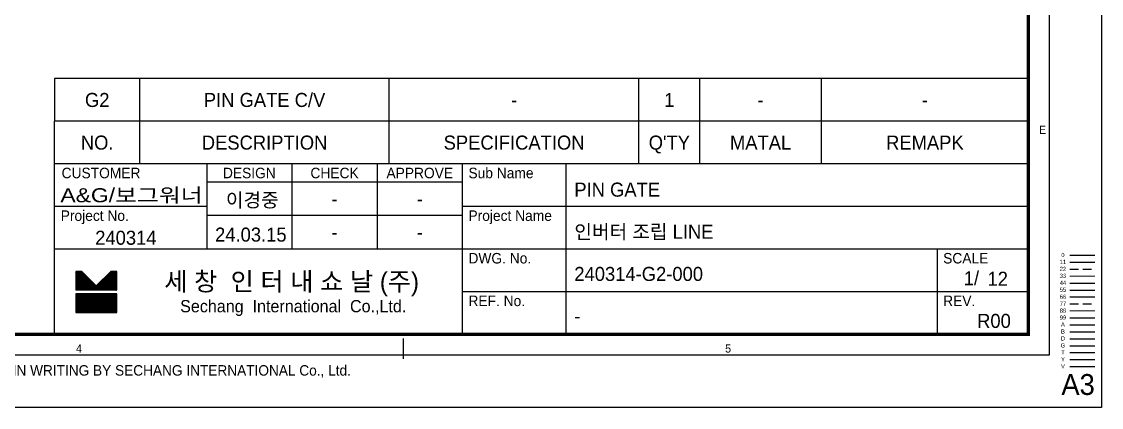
# Model space of a CAD drawing. Header units: inches. Extents: x 0 to 77285, y -118 to 40065.
# Drawn here: x 68761 to 71090, y 19693 to 20524 of the extents above; entities that cross this region are included whole.
import ezdxf
from ezdxf.enums import TextEntityAlignment as Align

# ---------------------------------------------------------------- set-up
doc = ezdxf.new("R2010")
doc.units = ezdxf.units.IN
doc.header["$LTSCALE"] = 5
doc.header["$MEASUREMENT"] = 0
for name, pattern in [('CENTER', [2, 1.25, -0.25, 0.25, -0.25]), ('HIDDEN', [0.375, 0.25, -0.125]), ('PHANTOM', [2.5, 1.25, -0.25, 0.25, -0.25, 0.25, -0.25])]:
    doc.linetypes.add(name, pattern=pattern)
for name, color, linetype in [('11', 1, 'CENTER'), ('22', 2, 'HIDDEN'), ('44', 4, 'Continuous'), ('55', 5, 'Continuous'), ('66', 6, 'PHANTOM'), ('77', 40, 'HIDDEN'), ('99', 181, 'Continuous'), ('A', 8, 'Continuous'), ('B', 123, 'Continuous'), ('D', 3, 'Continuous'), ('G', 231, 'Continuous'), ('T', 3, 'Continuous'), ('VV', 1, 'Continuous'), ('Y', 60, 'Continuous')]:
    doc.layers.add(name, color=color, linetype=linetype)
doc.layers.add('33', color=3, linetype='PHANTOM', lineweight=9)
doc.layers.add('88', color=35, linetype='Continuous', lineweight=5)
doc.styles.add('SCI', font='')
doc.styles.get('SCI').set_extended_font_data('Gulim')

# ---------------------------------------------------------------- blocks, each defined once
blk = doc.blocks.new('A$C60684f4e')
at = {"linetype": 'Continuous'}
h = blk.add_hatch(dxfattribs=at)
h.set_pattern_fill('ANSI31', color=5, scale=0.492673, style=0)
h.set_pattern_definition([(45, (-371.08822, -367.43104), (-0.043546589, 0.043546589), [])])
h.paths.add_polyline_path([(278.45, -280.17), (278.45, -277.46), (277.58, -277.46), (275.49, -279.55), (273.4, -277.46), (272.54, -277.46), (272.54, -280.17)])
h.paths.add_polyline_path([(272.54, -280.67), (272.54, -283.38), (278.45, -283.38), (278.45, -280.67)])
for p, q in [((409.5, -249.75), (269.5, -249.75)), ((269.5, -249.75), (269.5, -255.88)), ((269.5, -286.5), (269.5, -255.88)), ((409.5, -255.88), (269.5, -255.88)), ((409.5, -262), (269.5, -262)), ((328.12, -262), (328.12, -286.5)), ((328.12, -264.63), (291.38, -264.63)), ((328.12, -269.44), (291.38, -269.44)), ((415.47, -275.13), (419.07, -275.13))]:
    blk.add_line(p, q)
at = {"color": 3}
for p, q in [((281.75, -255.88), (281.75, -249.75)), ((317.62, -255.88), (317.62, -249.75)), ((353.5, -255.88), (353.5, -249.75)), ((362.25, -255.88), (362.25, -249.75)), ((379.75, -255.88), (379.75, -249.75)), ((281.75, -262), (281.75, -255.88)), ((317.62, -262), (317.62, -255.88)), ((353.5, -262), (353.5, -255.88)), ((362.25, -262), (362.25, -255.88)), ((379.75, -262), (379.75, -255.88)), ((291.38, -262), (291.38, -274.25)), ((303.62, -262), (303.62, -274.25)), ((315.88, -262), (315.88, -274.25)), ((343, -262), (343, -286.5)), ((291.38, -268.13), (269.5, -268.13)), ((409.57, -268.13), (328.12, -268.13)), ((409.5, -274.25), (269.5, -274.25)), ((409.57, -280.38), (328.12, -280.38))]:
    blk.add_line(p, q, dxfattribs=at)
at = {"color": 5, "linetype": 'Continuous'}
for p, q in [((272.54, -277.46), (272.54, -280.17)), ((273.4, -277.46), (272.54, -277.46)), ((273.4, -277.46), (275.49, -279.55)), ((277.58, -277.46), (275.49, -279.55)), ((278.45, -277.46), (277.58, -277.46)), ((278.45, -280.17), (278.45, -277.46)), ((278.45, -280.17), (272.54, -280.17)), ((278.45, -280.67), (272.54, -280.67)), ((272.54, -280.67), (272.54, -283.38)), ((278.45, -283.38), (278.45, -280.67)), ((272.54, -283.38), (278.45, -283.38))]:
    blk.add_line(p, q, dxfattribs=at)
at = {"color": 2}
blk.add_line((319.67, -290), (319.67, -287.08), dxfattribs=at)
blk.add_lwpolyline([(12.5, -289.5), (12.5, -7.5), (412.5, -7.5), (412.5, -289.5)], close=True, dxfattribs=at)
at = {"color": 40, "const_width": 0.5}
blk.add_lwpolyline([(15.5, -286.5), (15.5, -10.5), (409.5, -10.5), (409.5, -286.5)], close=True, dxfattribs=at)
at = {"layer": '11'}
blk.add_line((415.47, -276.13), (419.07, -276.13), dxfattribs=at)
at = {"layer": '22'}
blk.add_line((415.47, -277.13), (419.07, -277.13), dxfattribs=at)
at = {"layer": '33'}
blk.add_line((415.47, -278.13), (419.07, -278.13), dxfattribs=at)
at = {"layer": '44'}
blk.add_line((415.47, -279.13), (419.07, -279.13), dxfattribs=at)
at = {"layer": '55'}
blk.add_line((415.47, -280.13), (419.07, -280.13), dxfattribs=at)
at = {"layer": '66'}
blk.add_line((415.47, -281.13), (419.07, -281.13), dxfattribs=at)
at = {"layer": '77'}
blk.add_line((415.47, -282.13), (419.07, -282.13), dxfattribs=at)
at = {"layer": '88'}
blk.add_line((415.47, -283.13), (419.07, -283.13), dxfattribs=at)
at = {"layer": '99'}
blk.add_line((415.47, -284.13), (419.07, -284.13), dxfattribs=at)
at = {"layer": 'A'}
blk.add_line((415.47, -285.13), (419.07, -285.13), dxfattribs=at)
at = {"layer": 'B'}
blk.add_line((415.47, -286.13), (419.07, -286.13), dxfattribs=at)
at = {"layer": 'D'}
blk.add_line((415.47, -287.13), (419.07, -287.13), dxfattribs=at)
at = {"layer": 'Defpoints', "color": 1}
blk.add_lwpolyline([(0, -297), (0, 0), (420, 0), (420, -297)], close=True, dxfattribs=at)
at = {"layer": 'G'}
blk.add_line((415.47, -288.13), (419.07, -288.13), dxfattribs=at)
at = {"layer": 'T'}
for p, q in [((396.38, -274.25), (396.38, -286.5)), ((415.47, -289.13), (419.07, -289.13))]:
    blk.add_line(p, q, dxfattribs=at)
at = {"layer": 'VV'}
blk.add_line((415.47, -291.13), (419.07, -291.13), dxfattribs=at)
at = {"layer": 'Y'}
blk.add_line((415.47, -290.13), (419.07, -290.13), dxfattribs=at)
at = {"color": 2, "style": 'SCI'}
for s, p in [('E', (411.54, -257.1)), ('4', (273, -288.54)), ('5', (366.33, -288.54))]:
    blk.add_text(s, height=1.17, dxfattribs=at).set_placement(p, align=Align.MIDDLE_CENTER)
at = {"style": 'SCI'}
for s, height, p in [('NO.', 2.019, (275.62, -258.94)), ('DESCRIPTION', 2.0192, (299.69, -258.94)), ('SPECIFICATION', 2.0192, (335.56, -258.94)), ("Q'TY", 2.019, (357.88, -258.94)), ('MATAL', 2.019, (371, -258.94)), ('REMAPK', 2.019, (394.62, -258.94)), ('DESIGN', 1.514, (297.5, -263.31)), ('CHECK', 1.514, (309.75, -263.31)), ('APPROVE', 1.514, (322, -263.31)), ('이경중', 2.019, (297.93, -267.2)), ('-', 2.02, (309.75, -267.03)), ('-', 2.02, (322, -267.03)), ('0', 0.6, (414.47, -275.09)), ('세 창  인 터 내 쇼 날 (주)', 2.6509, (303.58, -278.9)), ('Sechang  International  Co.,Ltd.', 1.7673, (303.81, -282.45))]:
    blk.add_text(s, height=height, dxfattribs=at).set_placement(p, align=Align.MIDDLE_CENTER)
for s, height, p in [('CUSTOMER', 1.514, (270.51, -263.31)), ('Sub Name', 1.514, (329, -263.31)), ('Project No.', 1.5144, (270.38, -269.44)), ('Project Name', 1.5144, (329, -269.44)), ('DWG. No.', 1.514, (329, -275.56)), ('SCALE', 1.514, (397.25, -275.56)), ('REF. No.', 1.514, (329, -281.69)), ('REV.', 1.514, (397.25, -281.69))]:
    blk.add_text(s, height=height, dxfattribs=at).set_placement(p, align=Align.MIDDLE_LEFT)
at = {"color": 40, "style": 'SCI'}
for s, height, p in [('-', 2.02, (309.75, -271.84)), ('-', 2.02, (322, -271.84)), ('1/', 2.019, (401.31, -278.44))]:
    blk.add_text(s, height=height, dxfattribs=at).set_placement(p, align=Align.MIDDLE_CENTER)
at = {"color": 3, "linetype": 'Continuous', "style": 'SCI'}
blk.add_text('IT MUST NOT BE REPRODUCED OR DISCLOSED TO OTHERS OR USED IN ANY OTHER WAY IN WHOLE OR PART EXCEPT AN AUTHORIZED IN WRITING BY SECHANG INTERNATIONAL Co., Ltd.', height=1.5, dxfattribs=at).set_placement((131.88, -292.43))
at = {"color": 2, "style": 'SCI'}
blk.add_text('A3', height=3, dxfattribs=at).set_placement((419.05, -296.11), align=Align.BOTTOM_RIGHT)
at = {"layer": '11', "style": 'SCI'}
blk.add_text('11', height=0.6, dxfattribs=at).set_placement((414.47, -276.09), align=Align.MIDDLE_CENTER)
at = {"layer": '22', "style": 'SCI'}
blk.add_text('22', height=0.6, dxfattribs=at).set_placement((414.47, -277.09), align=Align.MIDDLE_CENTER)
at = {"layer": '33', "style": 'SCI'}
blk.add_text('33', height=0.6, dxfattribs=at).set_placement((414.47, -278.09), align=Align.MIDDLE_CENTER)
at = {"layer": '44', "style": 'SCI'}
blk.add_text('44', height=0.6, dxfattribs=at).set_placement((414.47, -279.09), align=Align.MIDDLE_CENTER)
at = {"layer": '55', "style": 'SCI'}
blk.add_text('55', height=0.6, dxfattribs=at).set_placement((414.47, -280.09), align=Align.MIDDLE_CENTER)
at = {"layer": '66', "style": 'SCI'}
blk.add_text('66', height=0.6, dxfattribs=at).set_placement((414.47, -281.09), align=Align.MIDDLE_CENTER)
at = {"layer": '77', "style": 'SCI'}
blk.add_text('77', height=0.6, dxfattribs=at).set_placement((414.47, -282.09), align=Align.MIDDLE_CENTER)
at = {"layer": '88', "style": 'SCI'}
blk.add_text('88', height=0.6, dxfattribs=at).set_placement((414.47, -283.09), align=Align.MIDDLE_CENTER)
at = {"layer": '99', "style": 'SCI'}
blk.add_text('99', height=0.6, dxfattribs=at).set_placement((414.47, -284.09), align=Align.MIDDLE_CENTER)
at = {"layer": 'A', "style": 'SCI'}
blk.add_text('A', height=0.6, dxfattribs=at).set_placement((414.47, -285.09), align=Align.MIDDLE_CENTER)
at = {"layer": 'B', "style": 'SCI'}
blk.add_text('B', height=0.6, dxfattribs=at).set_placement((414.47, -286.09), align=Align.MIDDLE_CENTER)
at = {"layer": 'D', "style": 'SCI'}
blk.add_text('D', height=0.6, dxfattribs=at).set_placement((414.47, -287.09), align=Align.MIDDLE_CENTER)
at = {"layer": 'G', "style": 'SCI'}
blk.add_text('G', height=0.6, dxfattribs=at).set_placement((414.47, -288.09), align=Align.MIDDLE_CENTER)
at = {"layer": 'T', "style": 'SCI'}
blk.add_text('T', height=0.6, dxfattribs=at).set_placement((414.47, -289.09), align=Align.MIDDLE_CENTER)
at = {"layer": 'VV', "style": 'SCI'}
blk.add_text('V', height=0.6, dxfattribs=at).set_placement((414.47, -291.09), align=Align.MIDDLE_CENTER)
at = {"layer": 'Y', "style": 'SCI'}
blk.add_text('Y', height=0.6, dxfattribs=at).set_placement((414.47, -290.09), align=Align.MIDDLE_CENTER)

msp = doc.modelspace()

# ---------------------------------------------------------------- block references
at = {"xscale": 15, "yscale": 15, "zscale": 15}
msp.add_blockref('A$C60684f4e', (64789.72535195, 24147.70137068), dxfattribs=at)

# ---------------------------------------------------------------- texts
at = {"style": 'SCI'}
for s, height, p in [('G2', 30.288461538, (68924.10035195, 20355.51387068)), ('PIN GATE C/V', 30.2884615385, (69285.03785195, 20355.51387068)), ('-', 30.28846154, (69823.16285195, 20355.51387068)), ('1', 30.28846154, (70157.85035195, 20355.51387068)), ('-', 30.28846154, (70354.72535195, 20355.51387068)), ('-', 30.28846154, (70709.10035195, 20355.51387068))]:
    msp.add_text(s, height=height, dxfattribs=at).set_placement(p, align=Align.MIDDLE_CENTER)
at = {"color": 40, "style": 'SCI', "width": 1.13984}
msp.add_text('A&G/보그워너', height=30.288461538, dxfattribs=at).set_placement((68844.79251434, 20134.95642357), (69151.69290537, 20134.95642357), align=Align.FIT)
at = {"color": 40, "style": 'SCI'}
for s, height, p in [('PIN GATE', 30.288461538, (69953.04418297, 20162.17252453)), ('인버터 조립 LINE', 30.2884615385, (69953.04418297, 20071.30713991)), ('240314-G2-000', 30.2884615385, (69953.04418297, 19980.4417553)), ('12', 30.288461538, (70844.16455927, 19970.09319761)), ('-', 30.28846154, (69953.04418297, 19889.57637068))]:
    msp.add_text(s, height=height, dxfattribs=at).set_placement(p, align=Align.MIDDLE_LEFT)
for s, p in [('240314', (68985.91721083, 20058.43454376)), ('24.03.15', (69255.41361246, 20065.24944761)), ('R00', (70858.01862118, 19879.22781299))]:
    msp.add_text(s, height=30.288461538, dxfattribs=at).set_placement(p, align=Align.MIDDLE_CENTER)

doc.saveas('drawing.dxf')
